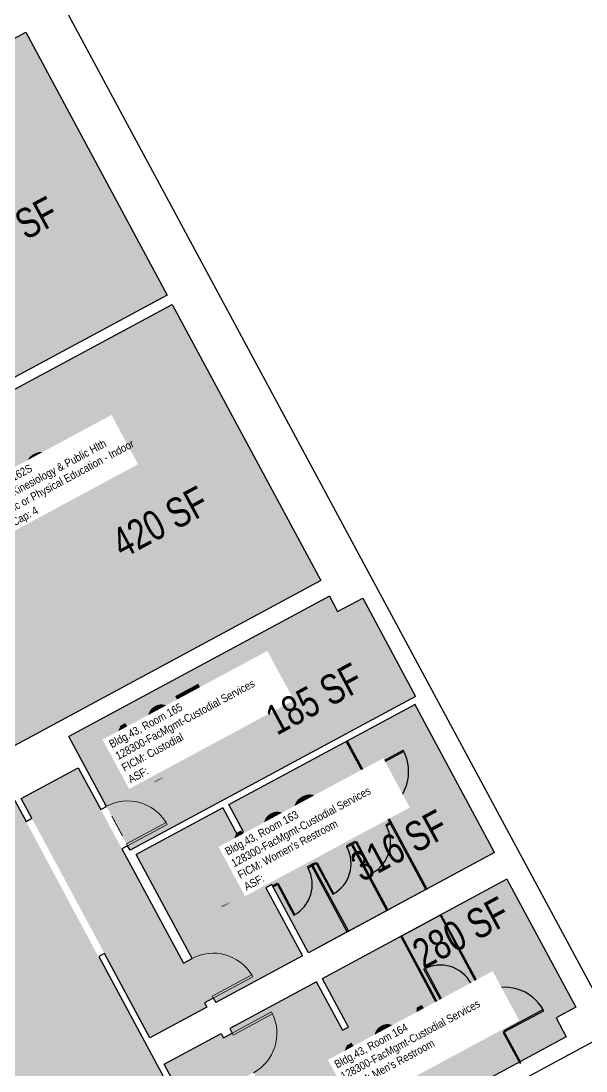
# Model space of a CAD drawing. Header units: inches. Extents: x 69213682 to 69221478, y 27658977 to 27667505.
# Drawn here: x 69219683 to 69220138, y 27662210 to 27663053 of the extents above; entities that cross this region are included whole.
import ezdxf
from ezdxf.enums import TextEntityAlignment as Align

# ---------------------------------------------------------------- set-up
doc = ezdxf.new("R2010")
doc.units = ezdxf.units.IN
doc.header["$LTSCALE"] = 100
doc.header["$MEASUREMENT"] = 0
for name, color, linetype in [('A-DOOR', 2, 'CONTINUOUS'), ('A-FLOR', 3, 'CONTINUOUS'), ('A-IDEN-RNUM', 7, 'CONTINUOUS'), ('A-IDEN-SNUM', 4, 'CONTINUOUS'), ('A-IDEN-VNUM', 4, 'CONTINUOUS'), ('A-WALL', 5, 'CONTINUOUS'), ('AREA-TEXT', 3, 'CONTINUOUS'), ('Rooms-Category-Color', 7, 'CONTINUOUS'), ('Rooms-College-Color', 7, 'CONTINUOUS'), ('Rooms-Department-Color', 7, 'CONTINUOUS'), ('Rooms-Division-Color', 7, 'CONTINUOUS'), ('Rooms-Information', 7, 'CONTINUOUS')]:
    doc.layers.add(name, color=color, linetype=linetype)
doc.layers.add('A-GENM', color=41, linetype='CONTINUOUS', lineweight=20)
doc.styles.add('CP_AREA', font='arial.ttf', dxfattribs={"height": 15})
doc.styles.add('CP_ROOMSNUMBER', font='arial.ttf', dxfattribs={"height": 1})
doc.styles.add('CP_ROOMVNUMBER', font='arial.ttf', dxfattribs={"width": 0.85, "height": 0.075})

# ---------------------------------------------------------------- blocks, each defined once
blk = doc.blocks.new('Single-Flush - 36_ x 84_ 24X12 LOUVER-1339-BACKGROUND Level 1 Parent View')
at = {"layer": 'A-DOOR', "lineweight": 20}
for p, q in [((16.25, -3.94), (16.25, -39.96)), ((18, -3.94), (16.25, -3.94)), ((18, -3.94), (18, -39.96)), ((18, -39.96), (16.25, -39.96))]:
    blk.add_line(p, q, dxfattribs=at)
at = {"layer": 'A-DOOR', "lineweight": 5}
blk.add_arc((18, -3.94), 36.07, 180, 267.21884, dxfattribs=at)
blk = doc.blocks.new('Single-Flush - 36_ x 84_ 24X12 LOUVER-1338-BACKGROUND Level 1 Parent View')
at = {"layer": 'A-DOOR', "lineweight": 20}
for p, q in [((16.25, 3.94), (16.25, 39.96)), ((18, 39.96), (16.25, 39.96)), ((18, 3.94), (18, 39.96)), ((18, 3.94), (16.25, 3.94))]:
    blk.add_line(p, q, dxfattribs=at)
at = {"layer": 'A-DOOR', "lineweight": 5}
blk.add_arc((18, 3.94), 36.07, 92.78116, 180, dxfattribs=at)
blk = doc.blocks.new('Single-Flush W_LOUVERS - 36_ x 84_ W_LOUVERS-1134-BACKGROUND Level 1 Parent View')
at = {"layer": 'A-DOOR', "lineweight": 20}
for p, q in [((16.25, 2.62), (16.25, 38.65)), ((18, 38.65), (16.25, 38.65)), ((18, 2.62), (18, 38.65)), ((18, 2.62), (16.25, 2.62))]:
    blk.add_line(p, q, dxfattribs=at)
at = {"layer": 'A-DOOR', "lineweight": 5}
blk.add_arc((18, 2.62), 36.07, 92.78116, 180, dxfattribs=at)
at = {"layer": 'A-GENM', "lineweight": 5}
for p, q in [((-9, 2.62), (9, 2.62)), ((9, 2.62), (-9, 2.62)), ((8, 2.62), (-8, 2.62)), ((8, 2.62), (-8, 2.62)), ((8, 2.62), (-8, 2.62)), ((8, 2.62), (-8, 2.62)), ((8, 2.62), (-8, 2.62)), ((8, 2.62), (-8, 2.62)), ((8, 2.62), (-8, 2.62)), ((-8, 2.62), (8, 2.62)), ((8, 2.62), (-8, 2.62))]:
    blk.add_line(p, q, dxfattribs=at)

msp = doc.modelspace()

# ---------------------------------------------------------------- hatches: boundary and pattern name
at = {"layer": 'Rooms-Category-Color', "true_color": 0xfbafa2}
for points in [[(69219264.47, 27662817), (69219687.15, 27663044.49), (69219800.89, 27662833.15)], [(69219382.23, 27662598.32), (69219804.86, 27662825.78), (69219924.29, 27662603.88)]]:
    msp.add_hatch(color=21, dxfattribs=at).paths.add_polyline_path(points)
at = {"layer": 'Rooms-Category-Color', "true_color": 0xffe090}
for points in [[(69219800.89, 27662833.15), (69219378.27, 27662605.69), (69219264.47, 27662817)], [(69219924.29, 27662603.88), (69219501.67, 27662376.41), (69219382.23, 27662598.32)]]:
    msp.add_hatch(color=41, dxfattribs=at).paths.add_polyline_path(points)
at = {"layer": 'Rooms-Category-Color', "true_color": 0xadadad}
for points in [[(69219721.88, 27662478.54), (69219931.26, 27662591.23), (69219937.89, 27662578.9), (69219958.07, 27662589.76), (69220000.57, 27662510.78), (69219771.02, 27662387.24)], [(69219683.53, 27662428.73), (69219787, 27662236.49), (69219832.89, 27662261.19), (69219831, 27662264.72), (69219837.93, 27662268.45), (69219839.89, 27662264.82), (69219909.56, 27662302.32), (69219880.12, 27662357.02), (69219884.96, 27662359.63), (69219914.41, 27662304.92), (69220064.1, 27662385.49), (69220000.09, 27662504.42), (69219850.4, 27662423.85), (69219862.21, 27662401.89), (69219857.37, 27662399.29), (69219845.55, 27662421.25), (69219775.88, 27662383.75), (69219820.84, 27662300.21), (69219813.94, 27662296.42), (69219729.43, 27662453.43)], [(69219923.97, 27661971.79), (69219932.56, 27661976.41), (69219939.19, 27661964.09), (69219623.28, 27661794.06), (69219475.41, 27662068.79), (69219364.46, 27662009.08), (69219255.46, 27662211.61), (69219499.39, 27662342.89), (69219501.28, 27662339.37), (69219675.26, 27662433.01), (69219862.88, 27662082.57), (69219872.61, 27662087.8), (69219919.29, 27662001.07), (69219910.7, 27661996.45)], [(69219798.37, 27662215.36), (69219862.59, 27662096.04), (69219908.49, 27662120.74), (69219863.23, 27662204.84), (69219870.19, 27662208.51), (69219913.26, 27662128.49), (69219982.87, 27662166.1), (69219971.03, 27662188.12), (69219975.87, 27662190.72), (69219989.2, 27662165.96), (69220121.75, 27662237.3), (69220113.49, 27662252.65), (69220129.31, 27662261.17), (69220074.04, 27662363.87), (69219925.66, 27662284.01), (69219946.57, 27662245.15), (69219941.73, 27662242.55), (69219920.82, 27662281.4), (69219851.14, 27662243.9), (69219853.1, 27662240.27), (69219846.16, 27662236.54), (69219844.27, 27662240.06)]]:
    msp.add_hatch(color=253, dxfattribs=at).paths.add_polyline_path(points)
at = {"layer": 'Rooms-College-Color', "true_color": 0xffe090}
for points in [[(69219264.47, 27662817), (69219687.15, 27663044.49), (69219800.89, 27662833.15)], [(69219382.23, 27662598.32), (69219804.86, 27662825.78), (69219924.29, 27662603.88)]]:
    msp.add_hatch(color=41, dxfattribs=at).paths.add_polyline_path(points)
at = {"layer": 'Rooms-College-Color', "true_color": 0xadadad}
for points in [[(69219800.89, 27662833.15), (69219378.27, 27662605.69), (69219264.47, 27662817)], [(69219924.29, 27662603.88), (69219501.67, 27662376.41), (69219382.23, 27662598.32)], [(69219721.88, 27662478.54), (69219931.26, 27662591.23), (69219937.89, 27662578.9), (69219958.07, 27662589.76), (69220000.57, 27662510.78), (69219771.02, 27662387.24)], [(69219683.53, 27662428.73), (69219787, 27662236.49), (69219832.89, 27662261.19), (69219831, 27662264.72), (69219837.93, 27662268.45), (69219839.89, 27662264.82), (69219909.56, 27662302.32), (69219880.12, 27662357.02), (69219884.96, 27662359.63), (69219914.41, 27662304.92), (69220064.1, 27662385.49), (69220000.09, 27662504.42), (69219850.4, 27662423.85), (69219862.21, 27662401.89), (69219857.37, 27662399.29), (69219845.55, 27662421.25), (69219775.88, 27662383.75), (69219820.84, 27662300.21), (69219813.94, 27662296.42), (69219729.43, 27662453.43)], [(69219923.97, 27661971.79), (69219932.56, 27661976.41), (69219939.19, 27661964.09), (69219623.28, 27661794.06), (69219475.41, 27662068.79), (69219364.46, 27662009.08), (69219255.46, 27662211.61), (69219499.39, 27662342.89), (69219501.28, 27662339.37), (69219675.26, 27662433.01), (69219862.88, 27662082.57), (69219872.61, 27662087.8), (69219919.29, 27662001.07), (69219910.7, 27661996.45)], [(69219798.37, 27662215.36), (69219862.59, 27662096.04), (69219908.49, 27662120.74), (69219863.23, 27662204.84), (69219870.19, 27662208.51), (69219913.26, 27662128.49), (69219982.87, 27662166.1), (69219971.03, 27662188.12), (69219975.87, 27662190.72), (69219989.2, 27662165.96), (69220121.75, 27662237.3), (69220113.49, 27662252.65), (69220129.31, 27662261.17), (69220074.04, 27662363.87), (69219925.66, 27662284.01), (69219946.57, 27662245.15), (69219941.73, 27662242.55), (69219920.82, 27662281.4), (69219851.14, 27662243.9), (69219853.1, 27662240.27), (69219846.16, 27662236.54), (69219844.27, 27662240.06)]]:
    msp.add_hatch(color=253, dxfattribs=at).paths.add_polyline_path(points)
at = {"layer": 'Rooms-Department-Color', "true_color": 0xffe090}
for points in [[(69219264.47, 27662817), (69219687.15, 27663044.49), (69219800.89, 27662833.15)], [(69219382.23, 27662598.32), (69219804.86, 27662825.78), (69219924.29, 27662603.88)]]:
    msp.add_hatch(color=41, dxfattribs=at).paths.add_polyline_path(points)
at = {"layer": 'Rooms-Department-Color', "true_color": 0x604aed}
for points in [[(69219800.89, 27662833.15), (69219378.27, 27662605.69), (69219264.47, 27662817)], [(69219924.29, 27662603.88), (69219501.67, 27662376.41), (69219382.23, 27662598.32)]]:
    msp.add_hatch(color=173, dxfattribs=at).paths.add_polyline_path(points)
at = {"layer": 'Rooms-Department-Color', "true_color": 0xacacac}
for points in [[(69219721.88, 27662478.54), (69219931.26, 27662591.23), (69219937.89, 27662578.9), (69219958.07, 27662589.76), (69220000.57, 27662510.78), (69219771.02, 27662387.24)], [(69219683.53, 27662428.73), (69219787, 27662236.49), (69219832.89, 27662261.19), (69219831, 27662264.72), (69219837.93, 27662268.45), (69219839.89, 27662264.82), (69219909.56, 27662302.32), (69219880.12, 27662357.02), (69219884.96, 27662359.63), (69219914.41, 27662304.92), (69220064.1, 27662385.49), (69220000.09, 27662504.42), (69219850.4, 27662423.85), (69219862.21, 27662401.89), (69219857.37, 27662399.29), (69219845.55, 27662421.25), (69219775.88, 27662383.75), (69219820.84, 27662300.21), (69219813.94, 27662296.42), (69219729.43, 27662453.43)], [(69219923.97, 27661971.79), (69219932.56, 27661976.41), (69219939.19, 27661964.09), (69219623.28, 27661794.06), (69219475.41, 27662068.79), (69219364.46, 27662009.08), (69219255.46, 27662211.61), (69219499.39, 27662342.89), (69219501.28, 27662339.37), (69219675.26, 27662433.01), (69219862.88, 27662082.57), (69219872.61, 27662087.8), (69219919.29, 27662001.07), (69219910.7, 27661996.45)], [(69219798.37, 27662215.36), (69219862.59, 27662096.04), (69219908.49, 27662120.74), (69219863.23, 27662204.84), (69219870.19, 27662208.51), (69219913.26, 27662128.49), (69219982.87, 27662166.1), (69219971.03, 27662188.12), (69219975.87, 27662190.72), (69219989.2, 27662165.96), (69220121.75, 27662237.3), (69220113.49, 27662252.65), (69220129.31, 27662261.17), (69220074.04, 27662363.87), (69219925.66, 27662284.01), (69219946.57, 27662245.15), (69219941.73, 27662242.55), (69219920.82, 27662281.4), (69219851.14, 27662243.9), (69219853.1, 27662240.27), (69219846.16, 27662236.54), (69219844.27, 27662240.06)]]:
    msp.add_hatch(color=253, dxfattribs=at).paths.add_polyline_path(points)
at = {"layer": 'Rooms-Division-Color', "true_color": 0xffe090}
for points in [[(69219264.47, 27662817), (69219687.15, 27663044.49), (69219800.89, 27662833.15)], [(69219382.23, 27662598.32), (69219804.86, 27662825.78), (69219924.29, 27662603.88)]]:
    msp.add_hatch(color=41, dxfattribs=at).paths.add_polyline_path(points)
at = {"layer": 'Rooms-Division-Color', "true_color": 0x604aed}
for points in [[(69219800.89, 27662833.15), (69219378.27, 27662605.69), (69219264.47, 27662817)], [(69219924.29, 27662603.88), (69219501.67, 27662376.41), (69219382.23, 27662598.32)]]:
    msp.add_hatch(color=173, dxfattribs=at).paths.add_polyline_path(points)
at = {"layer": 'Rooms-Division-Color', "true_color": 0xadadad}
for points in [[(69219721.88, 27662478.54), (69219931.26, 27662591.23), (69219937.89, 27662578.9), (69219958.07, 27662589.76), (69220000.57, 27662510.78), (69219771.02, 27662387.24)], [(69219683.53, 27662428.73), (69219787, 27662236.49), (69219832.89, 27662261.19), (69219831, 27662264.72), (69219837.93, 27662268.45), (69219839.89, 27662264.82), (69219909.56, 27662302.32), (69219880.12, 27662357.02), (69219884.96, 27662359.63), (69219914.41, 27662304.92), (69220064.1, 27662385.49), (69220000.09, 27662504.42), (69219850.4, 27662423.85), (69219862.21, 27662401.89), (69219857.37, 27662399.29), (69219845.55, 27662421.25), (69219775.88, 27662383.75), (69219820.84, 27662300.21), (69219813.94, 27662296.42), (69219729.43, 27662453.43)], [(69219923.97, 27661971.79), (69219932.56, 27661976.41), (69219939.19, 27661964.09), (69219623.28, 27661794.06), (69219475.41, 27662068.79), (69219364.46, 27662009.08), (69219255.46, 27662211.61), (69219499.39, 27662342.89), (69219501.28, 27662339.37), (69219675.26, 27662433.01), (69219862.88, 27662082.57), (69219872.61, 27662087.8), (69219919.29, 27662001.07), (69219910.7, 27661996.45)], [(69219798.37, 27662215.36), (69219862.59, 27662096.04), (69219908.49, 27662120.74), (69219863.23, 27662204.84), (69219870.19, 27662208.51), (69219913.26, 27662128.49), (69219982.87, 27662166.1), (69219971.03, 27662188.12), (69219975.87, 27662190.72), (69219989.2, 27662165.96), (69220121.75, 27662237.3), (69220113.49, 27662252.65), (69220129.31, 27662261.17), (69220074.04, 27662363.87), (69219925.66, 27662284.01), (69219946.57, 27662245.15), (69219941.73, 27662242.55), (69219920.82, 27662281.4), (69219851.14, 27662243.9), (69219853.1, 27662240.27), (69219846.16, 27662236.54), (69219844.27, 27662240.06)]]:
    msp.add_hatch(color=253, dxfattribs=at).paths.add_polyline_path(points)

# ---------------------------------------------------------------- linework, layer by layer
at = {"layer": 'A-FLOR'}
for p, q in [((69219944.81, 27662474.6), (69219945.69, 27662475.07)), ((69219958.08, 27662449.94), (69219944.81, 27662474.6)), ((69219945.69, 27662475.07), (69219958.96, 27662450.42)), ((69219958.96, 27662450.42), (69219990.66, 27662467.48)), ((69219991.14, 27662466.6), (69219959.44, 27662449.53)), ((69219990.66, 27662467.48), (69219991.14, 27662466.6)), ((69219958.96, 27662450.42), (69219958.08, 27662449.94)), ((69219959.44, 27662449.53), (69219958.96, 27662450.42)), ((69219975.14, 27662418.24), (69219976.02, 27662418.72)), ((69220008.79, 27662355.72), (69219975.14, 27662418.24)), ((69219976.02, 27662418.72), (69220009.67, 27662356.2)), ((69219980.16, 27662409.58), (69219976.63, 27662407.69)), ((69219980.16, 27662409.58), (69219980.63, 27662408.7)), ((69219976.63, 27662407.69), (69219977.11, 27662406.81)), ((69219977.11, 27662406.81), (69219980.63, 27662408.7)), ((69219948.46, 27662392.52), (69219951.98, 27662394.42)), ((69219952.45, 27662393.54), (69219949.81, 27662392.12)), ((69219951.98, 27662394.42), (69219952.45, 27662393.54)), ((69219953.33, 27662394.01), (69219952.45, 27662393.54)), ((69219952.45, 27662393.54), (69219965.72, 27662368.88)), ((69219966.6, 27662369.36), (69219953.33, 27662394.01)), ((69219948.46, 27662392.52), (69219944.93, 27662390.63)), ((69219944.93, 27662390.63), (69219945.41, 27662389.75)), ((69219945.41, 27662389.75), (69219948.93, 27662391.64)), ((69219977.37, 27662338.81), (69219948.46, 27662392.52)), ((69219948.46, 27662392.52), (69219948.93, 27662391.64)), ((69219949.81, 27662392.12), (69219978.25, 27662339.28)), ((69219918.08, 27662376.17), (69219913.67, 27662373.8)), ((69219916.76, 27662375.46), (69219920.28, 27662377.36)), ((69219920.75, 27662376.48), (69219918.11, 27662375.05)), ((69219920.28, 27662377.36), (69219920.75, 27662376.48)), ((69219921.63, 27662376.95), (69219920.75, 27662376.48)), ((69219920.75, 27662376.48), (69219934.02, 27662351.82)), ((69219934.9, 27662352.29), (69219921.63, 27662376.95)), ((69219914.15, 27662372.92), (69219913.67, 27662373.8)), ((69219913.67, 27662373.8), (69219914.15, 27662372.92)), ((69219918.55, 27662375.29), (69219914.15, 27662372.92)), ((69219945.67, 27662321.75), (69219916.76, 27662375.46)), ((69219918.11, 27662375.05), (69219946.55, 27662322.22)), ((69219965.72, 27662368.88), (69219966.6, 27662369.36)), ((69219889.02, 27662360.53), (69219885.5, 27662358.64)), ((69219885.97, 27662357.76), (69219889.49, 27662359.65)), ((69219889.49, 27662359.65), (69219889.02, 27662360.53)), ((69219890.37, 27662360.13), (69219889.49, 27662359.65)), ((69219889.49, 27662359.65), (69219902.76, 27662335)), ((69219903.64, 27662335.47), (69219890.37, 27662360.13)), ((69219885.5, 27662358.64), (69219885.97, 27662357.76)), ((69219934.02, 27662351.82), (69219934.9, 27662352.29)), ((69219978.25, 27662339.28), (69220009.07, 27662355.87)), ((69220008.79, 27662355.72), (69220009.67, 27662356.2)), ((69219902.76, 27662335), (69219903.64, 27662335.47)), ((69219946.55, 27662322.22), (69219977.37, 27662338.81)), ((69219978.25, 27662339.28), (69219977.37, 27662338.81)), ((69219977.37, 27662338.81), (69219978.25, 27662339.28)), ((69219989.5, 27662318.37), (69220020.32, 27662334.96)), ((69220020.32, 27662334.96), (69220021.2, 27662335.43)), ((69220020.32, 27662334.96), (69220053.97, 27662272.44)), ((69220054.85, 27662272.91), (69220021.2, 27662335.43)), ((69219946.11, 27662321.98), (69219914.41, 27662304.92)), ((69219946.55, 27662322.22), (69219945.67, 27662321.75)), ((69219945.67, 27662321.75), (69219946.55, 27662322.22)), ((69219946.11, 27662321.98), (69219946.96, 27662322.51)), ((69219946.99, 27662322.46), (69219946.11, 27662321.98)), ((69219989.5, 27662318.37), (69219988.62, 27662317.89)), ((69219988.62, 27662317.89), (69219989.5, 27662318.37)), ((69219988.62, 27662317.89), (69220017.53, 27662264.18)), ((69220017.94, 27662265.53), (69219989.5, 27662318.37)), ((69220007.31, 27662291.61), (69220008.19, 27662292.09)), ((69220020.58, 27662266.96), (69220007.31, 27662291.61)), ((69220008.19, 27662292.09), (69220021.46, 27662267.43)), ((69220045.24, 27662280.23), (69220048.76, 27662282.12)), ((69220045.71, 27662279.35), (69220045.24, 27662280.23)), ((69220049.23, 27662281.24), (69220045.71, 27662279.35)), ((69220049.23, 27662281.24), (69220048.76, 27662282.12)), ((69220020.58, 27662266.96), (69220017.94, 27662265.53)), ((69220021.46, 27662267.43), (69220020.58, 27662266.96)), ((69220021.05, 27662266.08), (69220020.58, 27662266.96)), ((69220053.97, 27662272.44), (69220054.85, 27662272.91)), ((69220017.53, 27662264.18), (69220021.05, 27662266.08)), ((69220103.14, 27662259.15), (69220071.44, 27662242.09)), ((69220071.91, 27662241.21), (69220103.61, 27662258.27)), ((69220103.61, 27662258.27), (69220103.14, 27662259.15)), ((69220071.91, 27662241.21), (69220071.03, 27662240.74)), ((69220071.44, 27662242.09), (69220071.91, 27662241.21)), ((69220085.18, 27662216.55), (69220071.91, 27662241.21)), ((69220071.03, 27662240.74), (69220084.3, 27662216.08)), ((69220084.3, 27662216.08), (69220085.18, 27662216.55))]:
    msp.add_line(p, q, dxfattribs=at)
for centre, radius, start, end in [((69219958.96, 27662450.42), 36, 298.28965, 28.28965), ((69219952.45, 27662393.54), 28, 298.28965, 28.28965), ((69219920.75, 27662376.48), 28, 298.28965, 28.28965), ((69219889.49, 27662359.65), 28, 298.28965, 28.28965), ((69220020.58, 27662266.96), 28, 28.28965, 118.28965), ((69220071.91, 27662241.21), 36, 28.28965, 118.28965)]:
    msp.add_arc(centre, radius, start, end, dxfattribs=at)
at = {"layer": 'A-WALL'}
for p, q in [((69220160.68, 27662242.85), (69219233.91, 27663964.79)), ((69219252.97, 27662810.8), (69219687.15, 27663044.49)), ((69219687.15, 27663044.49), (69219800.89, 27662833.15)), ((69219800.89, 27662833.15), (69219366.71, 27662599.47)), ((69219370.68, 27662592.09), (69219804.86, 27662825.78)), ((69219804.86, 27662825.78), (69219924.29, 27662603.88)), ((69219924.29, 27662603.88), (69219485.97, 27662367.96)), ((69219931.26, 27662591.23), (69219721.88, 27662478.54)), ((69219931.26, 27662591.23), (69219937.89, 27662578.9)), ((69219937.89, 27662578.9), (69219958.07, 27662589.76)), ((69219958.07, 27662589.76), (69220000.57, 27662510.78)), ((69220000.57, 27662510.78), (69219771.02, 27662387.24)), ((69219850.4, 27662423.85), (69219999.98, 27662504.36)), ((69219999.92, 27662504.47), (69220000.03, 27662504.53)), ((69220064.1, 27662385.49), (69220000.03, 27662504.53)), ((69219752.06, 27662422.46), (69219721.88, 27662478.54)), ((69219683.53, 27662428.73), (69219729.43, 27662453.43)), ((69219729.43, 27662453.43), (69219747.44, 27662419.97)), ((69219675.26, 27662433.01), (69219687.44, 27662410.39)), ((69219692.06, 27662412.88), (69219683.53, 27662428.73)), ((69219747.44, 27662419.97), (69219752.06, 27662422.46)), ((69219845.55, 27662421.25), (69219775.88, 27662383.75)), ((69219845.55, 27662421.25), (69219857.37, 27662399.29)), ((69219862.21, 27662401.89), (69219850.4, 27662423.85)), ((69219687.44, 27662410.39), (69219692.06, 27662412.88)), ((69219857.37, 27662399.29), (69219862.21, 27662401.89)), ((69219769.12, 27662390.76), (69219764.5, 27662388.27)), ((69219764.5, 27662388.27), (69219813.94, 27662296.42)), ((69219771.02, 27662387.24), (69219769.12, 27662390.76)), ((69220064.1, 27662385.49), (69219914.41, 27662304.92)), ((69219820.87, 27662300.15), (69219775.88, 27662383.75)), ((69219884.96, 27662359.63), (69219880.12, 27662357.02)), ((69219914.41, 27662304.92), (69219884.96, 27662359.63)), ((69220074.04, 27662363.87), (69219925.55, 27662283.95)), ((69220074.04, 27662363.87), (69220129.31, 27662261.17)), ((69219880.12, 27662357.02), (69219909.56, 27662302.32)), ((69219750.5, 27662304.29), (69219745.88, 27662301.81)), ((69219745.88, 27662301.81), (69219830.24, 27662145.07)), ((69219787, 27662236.49), (69219750.5, 27662304.29)), ((69219813.94, 27662296.42), (69219820.87, 27662300.15)), ((69219909.56, 27662302.32), (69219839.89, 27662264.82)), ((69219946.57, 27662245.15), (69219925.72, 27662283.9)), ((69219920.93, 27662281.46), (69219851.14, 27662243.9)), ((69219920.88, 27662281.29), (69219941.73, 27662242.55)), ((69219920.93, 27662281.46), (69219920.99, 27662281.35)), ((69219837.93, 27662268.45), (69219831, 27662264.72)), ((69219837.81, 27662268.67), (69219839.89, 27662264.82)), ((69219832.89, 27662261.19), (69219787, 27662236.49)), ((69219831, 27662264.72), (69219832.89, 27662261.19)), ((69220129.31, 27662261.17), (69220113.49, 27662252.65)), ((69220113.49, 27662252.65), (69220121.75, 27662237.3)), ((69219851.14, 27662243.9), (69219853.1, 27662240.27)), ((69219862.88, 27662082.57), (69220160.68, 27662242.85)), ((69219941.73, 27662242.55), (69219946.57, 27662245.15)), ((69219798.37, 27662215.36), (69219844.27, 27662240.06)), ((69219844.27, 27662240.06), (69219846.16, 27662236.54)), ((69219846.16, 27662236.54), (69219853.1, 27662240.27)), ((69220121.75, 27662237.3), (69219989.2, 27662165.96)), ((69219834.86, 27662147.55), (69219798.37, 27662215.36))]:
    msp.add_line(p, q, dxfattribs=at)

# ---------------------------------------------------------------- block references
at = {"layer": 'A-DOOR'}
for name, p, rotation in [('Single-Flush W_LOUVERS - 36_ x 84_ W_LOUVERS-1134-BACKGROUND Level 1 Parent View', (69219758.28, 27662405.36), 298.2896483564979), ('Single-Flush - 36_ x 84_ 24X12 LOUVER-1338-BACKGROUND Level 1 Parent View', (69219825.94, 27662282.43), 298.2896483564979), ('Single-Flush - 36_ x 84_ 24X12 LOUVER-1339-BACKGROUND Level 1 Parent View', (69219858.16, 27662222.55), 118.2896483564979)]:
    msp.add_blockref(name, p, dxfattribs=dict(at, rotation=rotation))

# ---------------------------------------------------------------- texts
at = {"layer": 'A-IDEN-RNUM', "style": 'CP_ROOMSNUMBER', "width": 0.85}
for s, p in [('0162-0S', (69219744.35, 27662690.56)), ('0165-00', (69219790.67, 27662441.48)), ('0163-00', (69219844.43, 27662341.13))]:
    msp.add_text(s, height=1, rotation=28.29, dxfattribs=at).set_placement(p)
at = {"layer": 'A-IDEN-SNUM', "style": 'CP_ROOMSNUMBER', "width": 0.85}
for s, p in [('043001620S', (69219744.35, 27662690.56)), ('0430016500', (69219790.67, 27662441.48)), ('0430016300', (69219844.43, 27662341.13))]:
    msp.add_text(s, height=1, rotation=28.29, dxfattribs=at).set_placement(p)
at = {"layer": 'A-IDEN-VNUM', "style": 'CP_ROOMVNUMBER', "width": 0.85}
for s, p in [('162s', (69219690.29, 27662677.38)), ('165', (69219801.08, 27662482.11)), ('163', (69219894.28, 27662395.9)), ('164', (69219983.04, 27662225.28))]:
    msp.add_text(s, height=45, rotation=28.29, dxfattribs=at).set_placement(p, align=Align.MIDDLE)
at = {"layer": 'AREA-TEXT', "style": 'CP_AREA', "width": 0.75}
for s, p in [('400 SF', (69219674.21, 27662883.71)), ('420 SF', (69219795.14, 27662651.01)), ('185 SF', (69219919.05, 27662508.94)), ('316 SF', (69219987.39, 27662391.05)), ('280 SF', (69220037.02, 27662321.12))]:
    msp.add_text(s, height=24, rotation=28.29, dxfattribs=at).set_placement(p, align=Align.MIDDLE_CENTER)

# ---------------------------------------------------------------- next in the draw order: texts
at = {"layer": 'Rooms-Information', "width": 144, "attachment_point": 7, "rotation": 28.29, "style": 'CP_ROOMVNUMBER', "bg_fill": 3, "box_fill_scale": 1.5, "bg_fill_color": 256, "bg_fill_true_color": 13158600, "bg_fill_transparency": 0}
for s, insert, char_height in [('Bldg.43, Room 162S^M^J115600-CSM-Kinesiology & Public Hlth^M^JFICM: Athletic or Physical Education - Indoor^M^JASF: 419, Cap: 4', (69219647.23, 27662628.65), 6.42857), ('Bldg.43, Room 165^M^J128300-FacMgmt-Custodial Services^M^JFICM: Custodial^M^JASF: ', (69219771.64, 27662440.72), 6.4286), ("Bldg.43, Room 164^M^J128300-FacMgmt-Custodial Services^M^JFICM: Men's Restroom^M^JASF: ", (69219952.8, 27662183.45), 6.4286)]:
    msp.add_mtext(s, dxfattribs=dict(at, insert=insert, char_height=char_height))

# ---------------------------------------------------------------- next in the draw order: texts
at = {"layer": 'Rooms-Information', "insert": (69219864.85, 27662354.51), "char_height": 6.4286, "width": 144, "attachment_point": 7, "rotation": 28.29, "style": 'CP_ROOMVNUMBER', "bg_fill": 3, "box_fill_scale": 1.5, "bg_fill_color": 256, "bg_fill_true_color": 13158600, "bg_fill_transparency": 0}
msp.add_mtext("Bldg.43, Room 163^M^J128300-FacMgmt-Custodial Services^M^JFICM: Women's Restroom^M^JASF: ", dxfattribs=at)

doc.saveas('drawing.dxf')
